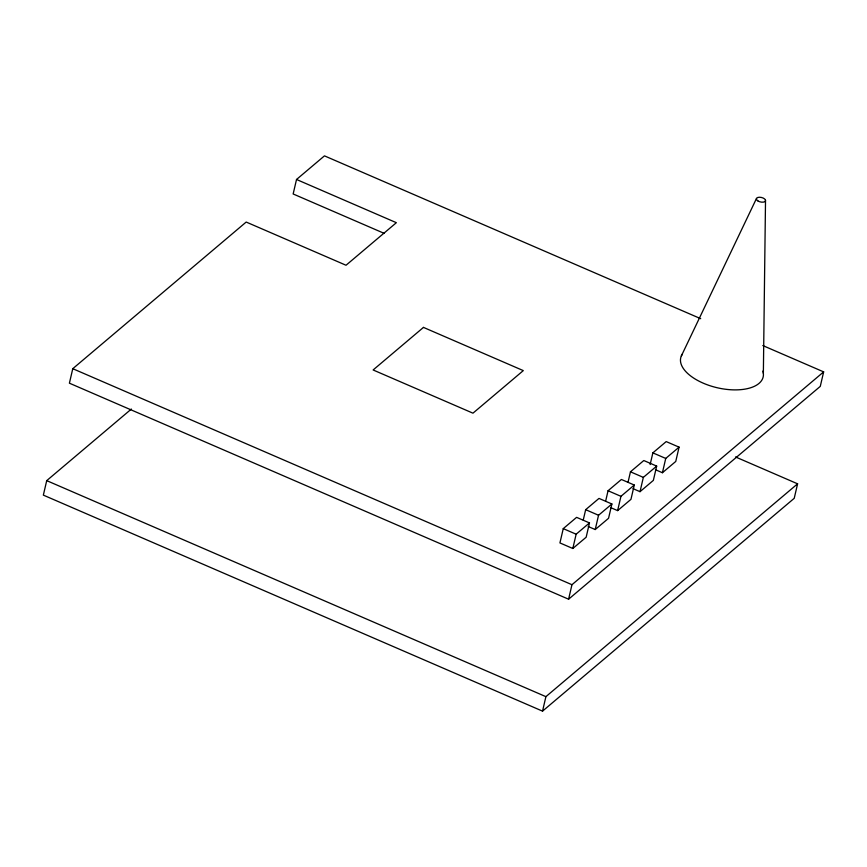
<?xml version="1.0" encoding="UTF-8"?>
<svg xmlns="http://www.w3.org/2000/svg" width="867" height="867" viewBox="0 0 867 867"><rect width="100%" height="100%" fill="white"/><g stroke="black" fill="none" stroke-linecap="round" stroke-linejoin="round"><path stroke-width="1.3" d="M763.361 373.374L765.518 200.375M131.361 409.051L46.72 480.632L43.35 495.122L542.536 711.135L794.226 498.308L797.597 483.819L735.509 456.952M384.363 233.44L293.154 193.97L296.525 179.48L396.36 222.689L346.031 265.248L246.185 222.05L72.774 368.692L69.403 383.181L568.589 599.205L820.28 386.368L823.65 371.878L762.808 345.554M563.257 528.632L559.93 542.926L572.816 548.497L586.157 537.215L589.484 522.92L576.598 517.35L563.257 528.632L576.143 534.202L589.484 522.92M572.816 548.497L576.143 534.202M583.242 520.081L585.659 509.688L598.999 498.406L611.885 503.987L608.558 518.282L595.217 529.553L588.194 526.518M542.536 711.135L545.907 696.656L797.597 483.819M568.589 599.205L571.96 584.716L823.65 371.878M595.217 529.553L598.544 515.258L611.885 503.987M605.643 501.148L608.06 490.744L621.401 479.473L634.276 485.043L630.959 499.338L617.618 510.62L610.585 507.574M617.618 510.62L620.945 496.325L634.276 485.043M628.044 482.204L630.461 471.811L643.802 460.529L656.677 466.099L653.35 480.394L640.019 491.676L632.986 488.63M640.019 491.676L643.347 477.381L656.677 466.099M650.142 464.56L652.862 452.867L666.203 441.585L679.078 447.155L675.751 461.45L662.421 472.732L655.387 469.686M662.421 472.732L665.737 458.437L679.078 447.155M681.332 355.99L756.49 198.467M296.525 179.48L324.464 155.865L700.72 318.688M652.862 452.867L665.737 458.437M630.461 471.811L643.347 477.381M608.06 490.744L620.945 496.325M585.659 509.688L598.544 515.258M72.774 368.692L571.96 584.716M46.72 480.632L545.907 696.656M762.884 371.076A42.31 20.895 13.1 0 1 718.862 388.113A42.31 20.895 13.1 0 1 682.437 354.029M423.464 327.401L373.124 369.971L472.959 413.169L523.3 370.61L423.464 327.401M757.921 200.938A4.649 2.298 13.1 0 0 765.431 200.971A4.649 2.298 13.1 0 0 759.535 197.243A4.649 2.298 13.1 0 0 757.921 200.938"/></g></svg>
